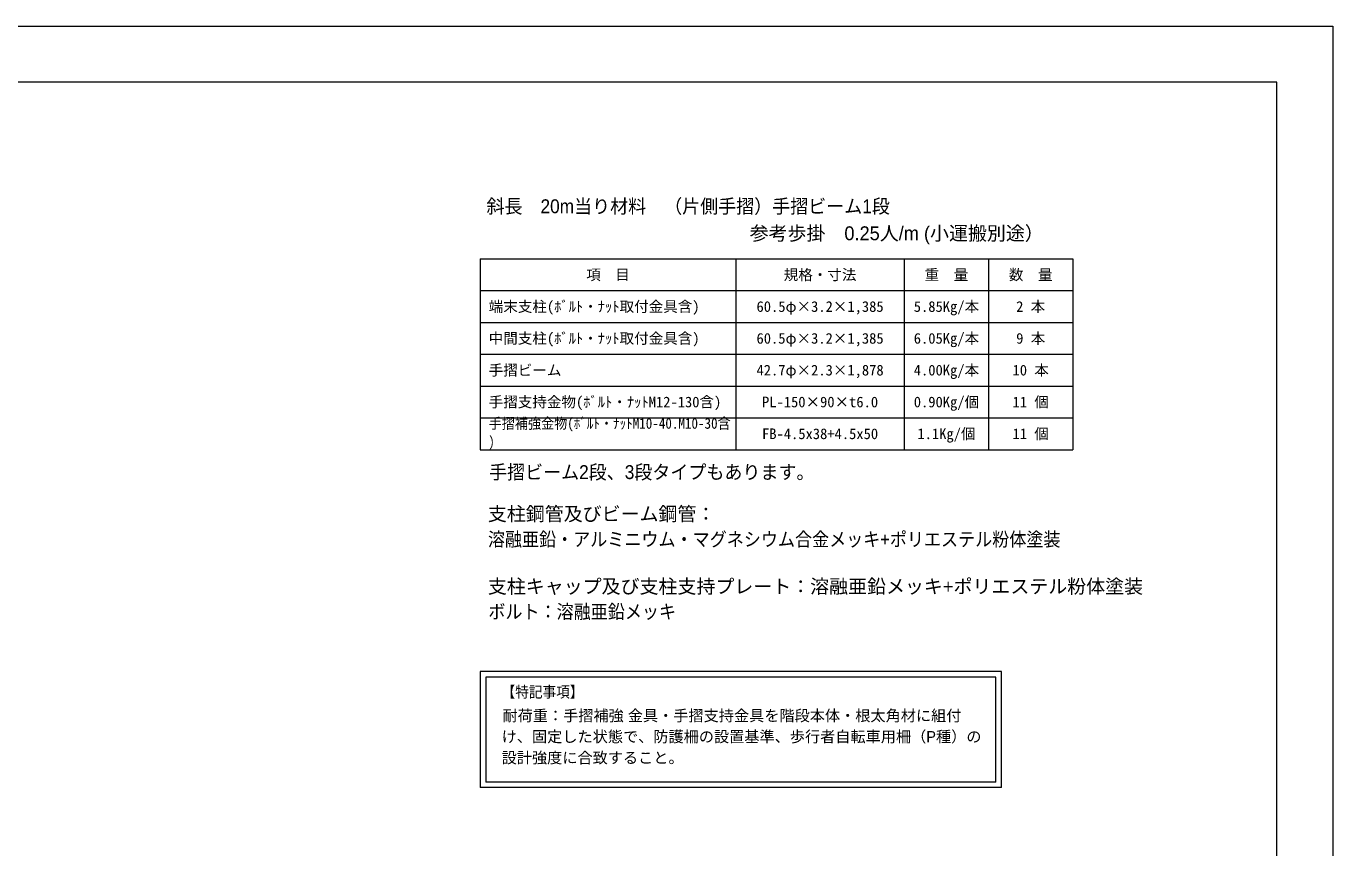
# Model space of a CAD drawing. Units: millimetres at full size, sheet at 1:20; details may follow other scales. Extents: x 0 to 8400, y 0 to 5940.
# Drawn here: x 3747 to 8400, y 3012 to 5940 of the extents above; entities that cross this region are included whole.
import ezdxf
from ezdxf.enums import TextEntityAlignment as Align

# ---------------------------------------------------------------- set-up
doc = ezdxf.new("R2010")
doc.units = ezdxf.units.MM
doc.header["$LTSCALE"] = 20
for name, color, linetype, lineweight in [('0_2', 7, 'Continuous', 13), ('図面枠-A3', 7, 'Continuous', 20), ('文字', 7, 'Continuous', 13), ('特記事項', 7, 'Continuous', 15), ('表', 7, 'Continuous', 18)]:
    doc.layers.add(name, color=color, linetype=linetype, lineweight=lineweight)
doc.styles.add('ＭＳ ゴシック', font='')
doc.styles.add('ＭＳ Ｐゴシック', font='')
doc.styles.get('ＭＳ ゴシック').set_extended_font_data('MS Gothic')
doc.styles.get('ＭＳ Ｐゴシック').set_extended_font_data('MS PGothic')

msp = doc.modelspace()

# ---------------------------------------------------------------- linework, layer by layer
at = {"layer": '図面枠-A3'}
msp.add_lwpolyline([(200, 200), (8200, 200), (8200, 5740), (200, 5740)], close=True, dxfattribs=at)
at = {"layer": '文字'}
msp.add_lwpolyline([(0.04, 0.03), (0.04, 5939.97), (8399.96, 5939.97), (8399.96, 0.03)], close=True, dxfattribs=at)
at = {"layer": '特記事項'}
for p, q in [((7219.83, 3640.08), (5363.53, 3640.08)), ((5363.53, 3640.08), (5363.53, 3226.74)), ((7219.83, 3226.74), (7219.83, 3640.08)), ((7199.83, 3620.08), (5383.53, 3620.08)), ((5383.53, 3620.08), (5383.53, 3246.74)), ((7199.83, 3246.74), (7199.83, 3620.08)), ((7219.83, 3226.74), (5363.53, 3226.74)), ((7199.83, 3246.74), (5383.53, 3246.74))]:
    msp.add_line(p, q, dxfattribs=at)
at = {"layer": '表'}
for p, q in [((5364.02, 5110.85), (7474.02, 5110.85)), ((5364.02, 5110.85), (5364.02, 4430.85)), ((6274.02, 5110.85), (6274.02, 4430.85)), ((6874.02, 5110.85), (6874.02, 4430.85)), ((7174.02, 5110.85), (7174.02, 4430.85)), ((7474.02, 5110.85), (7474.02, 4430.85)), ((5364.02, 4997.51), (7474.02, 4997.51)), ((5364.02, 4884.18), (7474.02, 4884.18)), ((5364.02, 4770.85), (7474.02, 4770.85)), ((5364.02, 4657.51), (7474.02, 4657.51)), ((5364.02, 4544.18), (7474.02, 4544.18)), ((5364.02, 4430.85), (7474.02, 4430.85))]:
    msp.add_line(p, q, dxfattribs=at)

# ---------------------------------------------------------------- texts
at = {"layer": '0_2', "style": 'ＭＳ Ｐゴシック'}
for s, p in [('支柱鋼管及びビーム鋼管：', (5391.15, 4162.71)), ('支柱キャップ及び支柱支持プレート：溶融亜鉛メッキ+ポリエステル粉体塗装', (5391.15, 3904.16))]:
    msp.add_text(s, height=49.49, dxfattribs=at).set_placement(p, align=Align.BOTTOM_LEFT)
at = {"layer": '0_2', "style": 'ＭＳ Ｐゴシック', "width": 0.9}
for s, p in [('溶融亜鉛・アルミニウム・マグネシウム合金メッキ+ポリエステル粉体塗装\u3000\u3000\u3000\u3000\u3000\u3000', (5391.15, 4071.96)), ('ボルト：溶融亜鉛メッキ', (5392.86, 3814.15))]:
    msp.add_text(s, height=49.49, dxfattribs=at).set_placement(p, align=Align.BOTTOM_LEFT)
at = {"layer": '文字', "style": 'ＭＳ Ｐゴシック', "width": 0.95}
for s, p in [('斜長\u300020m当り材料\u3000（片側手摺）手摺ビーム1段', (5386.12, 5258.5)), ('手摺ビーム2段、3段タイプもあります。', (5395.41, 4311.35))]:
    msp.add_text(s, height=49.49, dxfattribs=at).set_placement(p, align=Align.BOTTOM_LEFT)
at = {"layer": '文字', "style": 'ＭＳ Ｐゴシック'}
msp.add_text('参考歩掛\u30000.25人/m (小運搬別途）', height=49.49, dxfattribs=at).set_placement((6323.06, 5162.26), align=Align.BOTTOM_LEFT)
at = {"layer": '特記事項', "style": 'ＭＳ Ｐゴシック', "width": 0.9}
msp.add_text('【特記事項】', height=39.59, dxfattribs=at).set_placement((5440.01, 3536.03), align=Align.BOTTOM_LEFT)
at = {"layer": '特記事項', "style": 'ＭＳ Ｐゴシック'}
for s, p in [('耐荷重：手摺補強 金具・手摺支持金具を階段本体・根太角材に組付', (5442.97, 3451.65)), ('け、固定した状態で、防護柵の設置基準、歩行者自転車用柵（P種）の', (5440.24, 3376.8)), ('設計強度に合致すること。 ', (5440.24, 3301.61))]:
    msp.add_text(s, height=39.59, dxfattribs=at).set_placement(p, align=Align.BOTTOM_LEFT)
at = {"layer": '表', "style": 'ＭＳ ゴシック'}
for s, p in [('項\u3000目', (5819.02, 5054.18)), ('規格・寸法', (6574.02, 5054.18)), ('重\u3000量', (7024.02, 5054.18)), ('数\u3000量', (7324.02, 5054.18)), ('60.5φ×3.2×1,385', (6574.02, 4940.85)), ('5.85Kg/本', (7024.02, 4940.85)), ('2 本', (7324.02, 4940.85)), ('60.5φ×3.2×1,385', (6574.02, 4827.51)), ('6.05Kg/本', (7024.02, 4827.51)), ('9 本', (7324.02, 4827.51)), ('42.7φ×2.3×1,878', (6574.02, 4714.18)), ('4.00Kg/本', (7024.02, 4714.18)), ('10 本', (7324.02, 4714.18)), ('PL-150×90×t6.0', (6574.02, 4600.85)), ('0.90Kg/個', (7024.02, 4600.85)), ('11 個', (7324.02, 4600.85)), ('FB-4.5x38+4.5x50', (6574.02, 4487.51)), ('1.1Kg/個', (7024.02, 4487.51)), ('11 個', (7324.02, 4487.51))]:
    msp.add_text(s, height=37.98, dxfattribs=at).set_placement(p, align=Align.MIDDLE_CENTER)
for s, p in [('端末支柱(ﾎﾞﾙﾄ・ﾅｯﾄ取付金具含)', (5394.02, 4940.85)), ('中間支柱(ﾎﾞﾙﾄ・ﾅｯﾄ取付金具含)', (5394.02, 4827.51)), ('手摺ビーム', (5394.02, 4714.18)), ('手摺支持金物(ﾎﾞﾙﾄ・ﾅｯﾄM12-130含)', (5394.02, 4600.85))]:
    msp.add_text(s, height=37.98, dxfattribs=at).set_placement(p, align=Align.MIDDLE_LEFT)
for s, width, p in [('手摺補強金物(ﾎﾞﾙﾄ・ﾅｯﾄM10-40.M10-30含', 0.9, (5394.02, 4494.11)), (')', 0.8, (5394.02, 4429.11))]:
    msp.add_text(s, height=37.98, dxfattribs=dict(at, width=width)).set_placement(p, align=Align.BOTTOM_LEFT)

doc.saveas('drawing.dxf')
